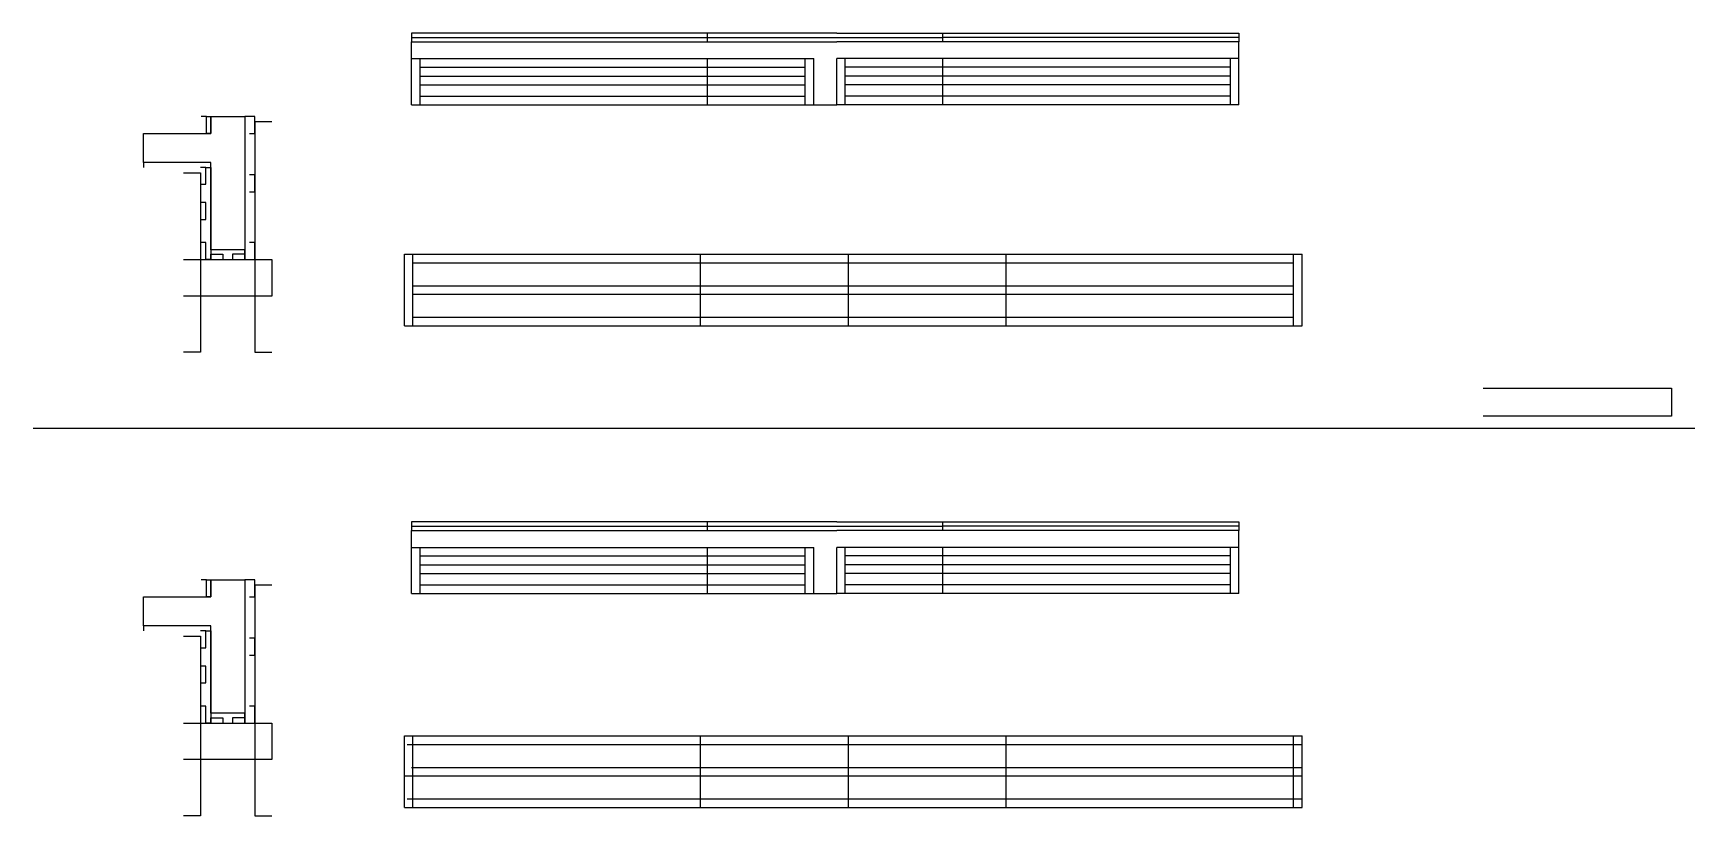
# Model space of a CAD drawing. Header units: metres. Extents: x 4766 to 6136, y 6307 to 6952.
import ezdxf

# ---------------------------------------------------------------- set-up
doc = ezdxf.new("R2010")
doc.units = ezdxf.units.M
for name, color, linetype in [('CONCRETO', 7, 'Continuous'), ('COTA', 7, 'Continuous'), ('Madeira', 7, 'Continuous'), ('Painéis', 7, 'Continuous'), ('SARR_2.2x7', 7, 'Continuous'), ('SARR_3.5x7', 7, 'Continuous'), ('Texto Seção', 7, 'Continuous')]:
    doc.layers.add(name, color=color, linetype=linetype)

msp = doc.modelspace()

# ---------------------------------------------------------------- linework, layer by layer
at = {"layer": 'CONCRETO', "color": 7, "lineweight": 25}
for points in [[(4856.8, 6845.6), (4856.8, 6869.6), (4912.4, 6869.6), (4912.4, 6883.6), (4940.4, 6883.6), (4940.4, 6773.6), (4912.4, 6773.6), (4912.4, 6845.6)], [(4856.8, 6463.5), (4856.8, 6487.5), (4912.4, 6487.5), (4912.4, 6501.5), (4940.4, 6501.5), (4940.4, 6391.5), (4912.4, 6391.5), (4912.4, 6463.5)]]:
    msp.add_lwpolyline(points, dxfattribs=at)
at = {"layer": 'COTA', "color": 7, "lineweight": 25}
for p, q in [((5078, 6931.2), (5078, 6945.2)), ((5760.1, 6931.2), (5760.1, 6945.2)), ((5409.5, 6893.2), (5428.6, 6893.2)), ((4766, 6626.5), (6136, 6626.5)), ((5078, 6528.3), (5078, 6542.3)), ((5760.1, 6528.3), (5760.1, 6542.3)), ((5409.5, 6490.3), (5428.6, 6490.3))]:
    msp.add_line(p, q, dxfattribs=at)
at = {"layer": 'Madeira', "color": 7, "lineweight": 25}
for points in [[(4904.4, 6869.6), (4908.8, 6869.6), (4908.8, 6883.6), (4904.4, 6883.6)], [(4944.4, 6869.6), (4948.8, 6869.6), (4948.8, 6883.6), (4944.4, 6883.6)], [(4904, 6827.6), (4908.4, 6827.6), (4908.4, 6841.6), (4904, 6841.6)], [(4944.4, 6821.5), (4948.8, 6821.5), (4948.8, 6835.5), (4944.4, 6835.5)], [(4904, 6798.6), (4908.4, 6798.6), (4908.4, 6812.6), (4904, 6812.6)], [(4904, 6765.6), (4908.4, 6765.6), (4908.4, 6779.6), (4904, 6779.6)], [(4912.4, 6765.6), (4912.4, 6770), (4922.4, 6770), (4922.4, 6765.6)], [(4940.4, 6765.6), (4940.4, 6770), (4930.4, 6770), (4930.4, 6765.6)], [(4944.4, 6765.6), (4948.8, 6765.6), (4948.8, 6779.6), (4944.4, 6779.6)], [(4904.4, 6487.5), (4908.8, 6487.5), (4908.8, 6501.5), (4904.4, 6501.5)], [(4944.4, 6487.5), (4948.8, 6487.5), (4948.8, 6501.5), (4944.4, 6501.5)], [(4904, 6445.5), (4908.4, 6445.5), (4908.4, 6459.5), (4904, 6459.5)], [(4944.4, 6439.5), (4948.8, 6439.5), (4948.8, 6453.5), (4944.4, 6453.5)], [(4904, 6416.5), (4908.4, 6416.5), (4908.4, 6430.5), (4904, 6430.5)], [(4904, 6383.5), (4908.4, 6383.5), (4908.4, 6397.5), (4904, 6397.5)], [(4912.4, 6383.5), (4912.4, 6387.9), (4922.4, 6387.9), (4922.4, 6383.5)], [(4940.4, 6383.5), (4940.4, 6387.9), (4930.4, 6387.9), (4930.4, 6383.5)], [(4944.4, 6383.5), (4948.8, 6383.5), (4948.8, 6397.5), (4944.4, 6397.5)]]:
    msp.add_lwpolyline(points, dxfattribs=at)
at = {"layer": 'Painéis', "color": 7, "lineweight": 25}
for p, q in [((5322, 6945.2), (5322, 6952.2)), ((5516.1, 6945.2), (5516.1, 6952.2)), ((5078, 6931.2), (5409.5, 6931.2)), ((5078, 6893.2), (5078, 6931.2)), ((5322, 6893.2), (5322, 6931.2)), ((5409.5, 6893.2), (5409.5, 6931.2)), ((5760.1, 6931.2), (5428.6, 6931.2)), ((5428.6, 6893.2), (5428.6, 6931.2)), ((5516.1, 6893.2), (5516.1, 6931.2)), ((5760.1, 6893.2), (5760.1, 6931.2)), ((5078, 6893.2), (5409.5, 6893.2)), ((5760.1, 6893.2), (5428.6, 6893.2)), ((5072.2, 6770), (5812.2, 6770)), ((5072.2, 6711), (5072.2, 6770)), ((5316.2, 6711), (5316.2, 6770)), ((5438.2, 6711), (5438.2, 6770)), ((5438.2, 6711), (5438.2, 6770)), ((5568.2, 6711), (5568.2, 6770)), ((5568.2, 6711), (5568.2, 6770)), ((5812.2, 6711), (5812.2, 6770)), ((5072.2, 6711), (5812.2, 6711)), ((5322, 6542.3), (5322, 6549.3)), ((5516.1, 6542.3), (5516.1, 6549.3)), ((5078, 6528.3), (5409.5, 6528.3)), ((5078, 6490.3), (5078, 6528.3)), ((5322, 6490.3), (5322, 6528.3)), ((5409.5, 6490.3), (5409.5, 6528.3)), ((5760.1, 6528.3), (5428.6, 6528.3)), ((5428.6, 6490.3), (5428.6, 6528.3)), ((5516.1, 6490.3), (5516.1, 6528.3)), ((5760.1, 6490.3), (5760.1, 6528.3)), ((5078, 6490.3), (5409.5, 6490.3)), ((5760.1, 6490.3), (5428.6, 6490.3)), ((5072.2, 6372.9), (5812.2, 6372.9)), ((5072.2, 6313.9), (5072.2, 6372.9)), ((5316.2, 6313.9), (5316.2, 6372.9)), ((5438.2, 6313.9), (5438.2, 6372.9)), ((5438.2, 6313.9), (5438.2, 6372.9)), ((5568.2, 6313.9), (5568.2, 6372.9)), ((5568.2, 6313.9), (5568.2, 6372.9)), ((5812.2, 6313.9), (5812.2, 6372.9)), ((5072.2, 6313.9), (5812.2, 6313.9))]:
    msp.add_line(p, q, dxfattribs=at)
for points in [[(5428.6, 6952.2), (5078, 6952.2), (5078, 6945.2), (5428.6, 6945.2)], [(5428.6, 6952.2), (5760.1, 6952.2), (5760.1, 6945.2), (5428.6, 6945.2)], [(4908.8, 6883.6), (4912.4, 6883.6), (4912.4, 6869.6), (4908.8, 6869.6)], [(4944.4, 6883.6), (4940.4, 6883.6), (4940.4, 6765.6), (4944.4, 6765.6)], [(4912.4, 6841.6), (4912.4, 6845.6), (4856.8, 6845.6), (4856.8, 6841.6)], [(4908.4, 6841.6), (4912.4, 6841.6), (4912.4, 6765.6), (4908.4, 6765.6)], [(4940.4, 6770), (4940.4, 6773.6), (4912.4, 6773.6), (4912.4, 6770)], [(5428.6, 6549.3), (5078, 6549.3), (5078, 6542.3), (5428.6, 6542.3)], [(5428.6, 6549.3), (5760.1, 6549.3), (5760.1, 6542.3), (5428.6, 6542.3)], [(4908.8, 6501.5), (4912.4, 6501.5), (4912.4, 6487.5), (4908.8, 6487.5)], [(4944.4, 6501.5), (4940.4, 6501.5), (4940.4, 6383.5), (4944.4, 6383.5)], [(4912.4, 6459.5), (4912.4, 6463.5), (4856.8, 6463.5), (4856.8, 6459.5)], [(4908.4, 6459.5), (4912.4, 6459.5), (4912.4, 6383.5), (4908.4, 6383.5)], [(4940.4, 6387.9), (4940.4, 6391.5), (4912.4, 6391.5), (4912.4, 6387.9)]]:
    msp.add_lwpolyline(points, dxfattribs=at)
at = {"layer": 'SARR_2.2x7', "color": 7, "lineweight": 25}
for p, q in [((5078, 6948.7), (5322, 6948.7)), ((5322, 6948.7), (5516.1, 6948.7)), ((5760.1, 6948.7), (5516.1, 6948.7)), ((5085, 6893.2), (5085, 6931.2)), ((5085, 6924.2), (5322, 6924.2)), ((5322, 6924.2), (5402.6, 6924.2)), ((5402.6, 6893.2), (5402.6, 6931.2)), ((5435.5, 6893.2), (5435.5, 6931.2)), ((5516.1, 6924.2), (5435.5, 6924.2)), ((5753.1, 6924.2), (5516.1, 6924.2)), ((5753.1, 6893.2), (5753.1, 6931.2)), ((5085, 6916.7), (5322, 6916.7)), ((5085, 6909.7), (5322, 6909.7)), ((5322, 6916.7), (5402.6, 6916.7)), ((5322, 6909.7), (5402.6, 6909.7)), ((5516.1, 6916.7), (5435.5, 6916.7)), ((5516.1, 6909.7), (5435.5, 6909.7)), ((5753.1, 6916.7), (5516.1, 6916.7)), ((5753.1, 6909.7), (5516.1, 6909.7)), ((5085, 6900.2), (5322, 6900.2)), ((5322, 6900.2), (5402.6, 6900.2)), ((5516.1, 6900.2), (5435.5, 6900.2)), ((5753.1, 6900.2), (5516.1, 6900.2)), ((5079.1, 6711), (5079.1, 6770)), ((5805.2, 6711), (5805.2, 6770)), ((5079.1, 6763), (5316.2, 6763)), ((5316.2, 6763), (5438.2, 6763)), ((5438.2, 6763), (5568.2, 6763)), ((5568.2, 6763), (5805.2, 6763)), ((5079.1, 6744), (5316.2, 6744)), ((5316.2, 6744), (5438.2, 6744)), ((5438.2, 6744), (5568.2, 6744)), ((5568.2, 6744), (5805.2, 6744)), ((5079.1, 6737), (5316.2, 6737)), ((5316.2, 6737), (5438.2, 6737)), ((5438.2, 6737), (5568.2, 6737)), ((5568.2, 6737), (5805.2, 6737)), ((5079.1, 6718), (5316.2, 6718)), ((5316.2, 6718), (5438.2, 6718)), ((5438.2, 6718), (5568.2, 6718)), ((5568.2, 6718), (5805.2, 6718)), ((5078, 6545.8), (5322, 6545.8)), ((5322, 6545.8), (5516.1, 6545.8)), ((5760.1, 6545.8), (5516.1, 6545.8)), ((5085, 6490.3), (5085, 6528.3)), ((5085, 6521.3), (5322, 6521.3)), ((5322, 6521.3), (5402.6, 6521.3)), ((5402.6, 6490.3), (5402.6, 6528.3)), ((5435.5, 6490.3), (5435.5, 6528.3)), ((5516.1, 6521.3), (5435.5, 6521.3)), ((5753.1, 6521.3), (5516.1, 6521.3)), ((5753.1, 6490.3), (5753.1, 6528.3)), ((5085, 6513.8), (5322, 6513.8)), ((5322, 6513.8), (5402.6, 6513.8)), ((5516.1, 6513.8), (5435.5, 6513.8)), ((5753.1, 6513.8), (5516.1, 6513.8)), ((5085, 6506.8), (5322, 6506.8)), ((5085, 6497.3), (5322, 6497.3)), ((5322, 6506.8), (5402.6, 6506.8)), ((5322, 6497.3), (5402.6, 6497.3)), ((5516.1, 6506.8), (5435.5, 6506.8)), ((5516.1, 6497.3), (5435.5, 6497.3)), ((5753.1, 6506.8), (5516.1, 6506.8)), ((5753.1, 6497.3), (5516.1, 6497.3)), ((5079.1, 6313.9), (5079.1, 6372.9)), ((5805.2, 6313.9), (5805.2, 6372.9)), ((5074.4, 6365.9), (5316.2, 6365.9)), ((5316.2, 6365.9), (5438.2, 6365.9)), ((5438.2, 6365.9), (5568.2, 6365.9)), ((5568.2, 6365.9), (5812.2, 6365.9)), ((5077.9, 6346.9), (5316.2, 6346.9)), ((5316.2, 6346.9), (5438.2, 6346.9)), ((5438.2, 6346.9), (5568.2, 6346.9)), ((5568.2, 6346.9), (5812.2, 6346.9)), ((5072.2, 6339.9), (5316.2, 6339.9)), ((5316.2, 6339.9), (5438.2, 6339.9)), ((5438.2, 6339.9), (5568.2, 6339.9)), ((5568.2, 6339.9), (5811.7, 6339.9)), ((5074.3, 6320.9), (5316.2, 6320.9)), ((5316.2, 6320.9), (5438.2, 6320.9)), ((5438.2, 6320.9), (5568.2, 6320.9)), ((5568.2, 6320.9), (5812.2, 6320.9))]:
    msp.add_line(p, q, dxfattribs=at)
at = {"layer": 'SARR_3.5x7', "color": 7, "lineweight": 25}
for points in [[(4962.8, 6879.2), (4948.8, 6879.2), (4948.8, 6689.1), (4962.8, 6689.1)], [(4890, 6837.2), (4904, 6837.2), (4904, 6689.1), (4890, 6689.1)], [(4890, 6765.6), (4962.8, 6765.6), (4962.8, 6735.5), (4890, 6735.5)], [(4962.8, 6497.1), (4948.8, 6497.1), (4948.8, 6307), (4962.8, 6307)], [(4890, 6455.1), (4904, 6455.1), (4904, 6307), (4890, 6307)], [(4890, 6383.5), (4962.8, 6383.5), (4962.8, 6353.5), (4890, 6353.5)]]:
    msp.add_lwpolyline(points, dxfattribs=at)
at = {"layer": 'Texto Seção', "color": 7, "lineweight": 25}
msp.add_lwpolyline([(5961.4, 6659.6), (6116.7, 6659.6), (6116.7, 6636.4), (5961.4, 6636.4)], dxfattribs=at)

doc.saveas('drawing.dxf')
